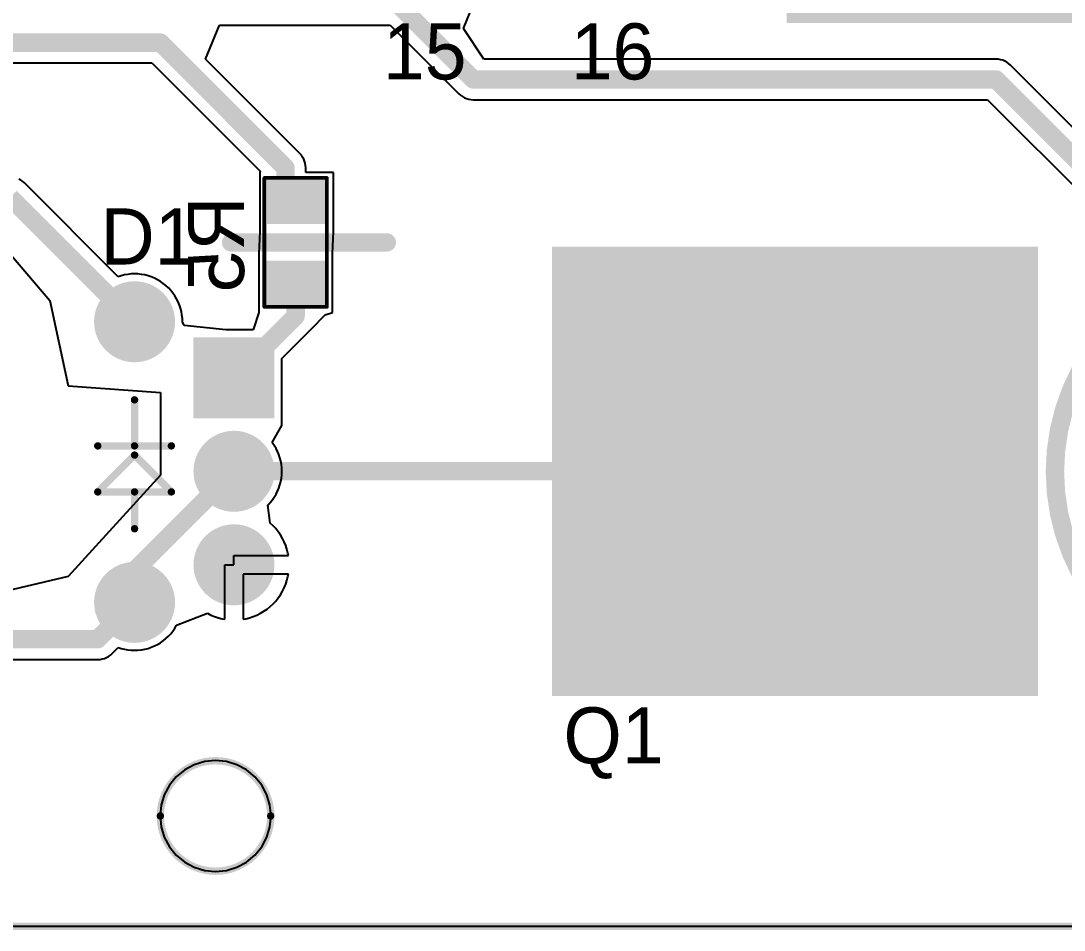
# Model space of a CAD drawing. Header units: millimetres. Extents: x 40 to 140, y 50 to 127.
# Drawn here: x 74.71 to 103.05, y 49.9 to 74.59 of the extents above; entities that cross this region are included whole.
import ezdxf

# ---------------------------------------------------------------- set-up
doc = ezdxf.new("R2010")
doc.units = ezdxf.units.MM
for name, color, linetype in [('BottomLayer', 5, 'Continuous'), ('BottomOverlay', 54, 'Continuous'), ('BottomPaste', 16, 'Continuous'), ('BottomSolder', 6, 'Continuous'), ('MultiLayer', 9, 'Continuous'), ('TopLayer', 1, 'Continuous'), ('TopOverlay', 2, 'Continuous'), ('TopPaste', 8, 'Continuous'), ('TopSolder', 216, 'Continuous')]:
    doc.layers.add(name, color=color, linetype=linetype)

msp = doc.modelspace()

# ---------------------------------------------------------------- linework, layer by layer
at = {"layer": 'BottomLayer'}
for p, q in [((86.732, 74.382), (87.017, 75.069)), ((79.729, 73.55), (80.111, 74.474)), ((80.111, 74.474), (84.747, 74.474)), ((84.747, 74.474), (86.61, 72.61)), ((87.288, 73.551), (86.732, 74.382)), ((71.8, 73.449), (78.272, 73.449)), ((78.272, 73.449), (81.213, 70.507)), ((82.29, 70.99), (79.729, 73.55)), ((101.2, 73.551), (87.288, 73.551)), ((101.262, 73.547), (101.2, 73.551)), ((101.323, 73.537), (101.262, 73.547)), ((101.382, 73.52), (101.323, 73.537)), ((101.439, 73.496), (101.382, 73.52)), ((101.493, 73.466), (101.439, 73.496)), ((101.543, 73.431), (101.493, 73.466)), ((101.59, 73.39), (101.543, 73.431)), ((108.329, 66.65), (101.59, 73.39)), ((86.61, 72.61), (86.657, 72.569)), ((86.657, 72.569), (86.657, 72.569)), ((86.657, 72.569), (86.657, 72.569)), ((86.657, 72.569), (86.657, 72.569)), ((86.657, 72.569), (86.657, 72.569)), ((86.657, 72.569), (86.657, 72.569)), ((86.657, 72.569), (86.657, 72.569)), ((86.657, 72.569), (86.657, 72.569)), ((86.657, 72.569), (86.657, 72.569)), ((86.657, 72.569), (86.657, 72.569)), ((86.657, 72.569), (86.657, 72.569)), ((86.657, 72.569), (86.657, 72.569)), ((86.657, 72.569), (86.707, 72.534)), ((86.707, 72.534), (86.761, 72.504)), ((86.761, 72.504), (86.761, 72.504)), ((86.761, 72.504), (86.761, 72.504)), ((86.761, 72.504), (86.761, 72.504)), ((86.761, 72.504), (86.761, 72.504)), ((86.761, 72.504), (86.761, 72.504)), ((86.761, 72.504), (86.761, 72.504)), ((86.761, 72.504), (86.761, 72.504)), ((86.761, 72.504), (86.761, 72.504)), ((86.761, 72.504), (86.761, 72.504)), ((86.761, 72.504), (86.761, 72.504)), ((86.761, 72.504), (86.761, 72.504)), ((86.761, 72.504), (86.818, 72.48)), ((86.818, 72.48), (86.877, 72.463)), ((86.877, 72.463), (86.938, 72.453)), ((86.938, 72.453), (86.938, 72.453)), ((86.938, 72.453), (86.938, 72.453)), ((86.938, 72.453), (86.938, 72.453)), ((86.938, 72.453), (86.938, 72.453)), ((86.938, 72.453), (86.938, 72.453)), ((86.938, 72.453), (87, 72.449)), ((87, 72.449), (100.972, 72.449)), ((100.972, 72.449), (107.391, 66.03)), ((82.331, 70.943), (82.29, 70.99)), ((82.366, 70.893), (82.331, 70.943)), ((82.396, 70.839), (82.366, 70.893)), ((82.42, 70.782), (82.396, 70.839)), ((82.437, 70.723), (82.42, 70.782)), ((82.447, 70.662), (82.437, 70.723)), ((82.451, 70.6), (82.447, 70.662)), ((82.451, 70.475), (82.451, 70.6)), ((74.713, 70.266), (74.659, 70.296)), ((81.213, 70.507), (81.2, 70.475)), ((81.2, 70.475), (81.2, 70.475)), ((81.2, 70.475), (81.2, 70.475)), ((81.2, 70.475), (81.2, 68.982)), ((83.2, 70.475), (82.451, 70.475)), ((83.2, 68.982), (83.2, 70.475)), ((74.763, 70.231), (74.713, 70.266)), ((74.81, 70.19), (74.763, 70.231)), ((77.357, 67.643), (74.81, 70.19)), ((81.2, 68.875), (81.175, 68.275)), ((81.2, 68.982), (81.2, 68.982)), ((81.2, 68.982), (81.2, 68.982)), ((81.2, 68.982), (81.2, 68.875)), ((81.2, 68.875), (81.2, 68.875)), ((83.175, 68.275), (83.2, 68.875)), ((83.2, 68.875), (83.2, 68.982)), ((83.2, 68.982), (83.2, 68.982)), ((83.2, 68.982), (83.2, 68.982)), ((74, 68.75), (75.5, 67)), ((81.175, 68.275), (81.175, 68.168)), ((81.175, 68.168), (81.175, 68.168)), ((81.175, 68.168), (81.175, 68.168)), ((81.175, 68.168), (81.175, 66.675)), ((83.175, 68.168), (83.175, 68.275)), ((83.175, 68.275), (83.175, 68.275)), ((83.175, 66.966), (83.175, 68.168)), ((83.175, 68.168), (83.175, 68.168)), ((83.175, 68.168), (83.175, 68.168)), ((77.434, 67.668), (77.357, 67.643)), ((77.523, 67.691), (77.434, 67.668)), ((77.615, 67.708), (77.523, 67.691)), ((77.707, 67.718), (77.615, 67.708)), ((77.8, 67.721), (77.707, 67.718)), ((77.893, 67.718), (77.8, 67.721)), ((77.985, 67.708), (77.893, 67.718)), ((78.077, 67.691), (77.985, 67.708)), ((78.166, 67.668), (78.077, 67.691)), ((78.255, 67.639), (78.166, 67.668)), ((78.34, 67.603), (78.255, 67.639)), ((78.423, 67.562), (78.34, 67.603)), ((78.503, 67.514), (78.423, 67.562)), ((78.58, 67.461), (78.503, 67.514)), ((78.652, 67.403), (78.58, 67.461)), ((78.72, 67.34), (78.652, 67.403)), ((78.783, 67.272), (78.72, 67.34)), ((78.841, 67.2), (78.783, 67.272)), ((78.894, 67.123), (78.841, 67.2)), ((75.5, 67), (76, 64.681)), ((78.942, 67.043), (78.894, 67.123)), ((78.983, 66.96), (78.942, 67.043)), ((79.019, 66.875), (78.983, 66.96)), ((83.175, 66.675), (83.175, 66.966)), ((83.175, 66.966), (83.175, 66.966)), ((79.048, 66.786), (79.019, 66.875)), ((79.071, 66.697), (79.048, 66.786)), ((79.088, 66.605), (79.071, 66.697)), ((79.098, 66.513), (79.088, 66.605)), ((81.175, 66.675), (81.021, 66.2)), ((81.175, 66.675), (81.175, 66.675)), ((81.175, 66.675), (81.175, 66.675)), ((81.175, 66.675), (81.175, 66.675)), ((81.175, 66.675), (81.175, 66.675)), ((81.175, 66.675), (81.175, 66.675)), ((82.606, 66.232), (82.979, 66.605)), ((82.979, 66.605), (83.175, 66.675)), ((79.101, 66.42), (79.098, 66.513)), ((79.145, 66.322), (79.101, 66.42)), ((80.281, 66.2), (79.145, 66.322)), ((81.021, 66.2), (80.281, 66.2)), ((81.8, 65.421), (82.565, 66.185)), ((82.565, 66.185), (82.606, 66.232)), ((82.606, 66.232), (82.606, 66.232)), ((81.8, 63.6), (81.8, 65.421)), ((76, 64.681), (78.5, 64.5)), ((78.5, 64.5), (78.5, 62.25)), ((81.541, 63.14), (81.8, 63.6)), ((81.8, 63.6), (81.8, 63.6)), ((81.594, 63.063), (81.541, 63.14)), ((81.541, 63.14), (81.541, 63.14)), ((81.541, 63.14), (81.541, 63.14)), ((81.642, 62.983), (81.594, 63.063)), ((81.683, 62.9), (81.642, 62.983)), ((81.719, 62.815), (81.683, 62.9)), ((81.748, 62.726), (81.719, 62.815)), ((81.771, 62.637), (81.748, 62.726)), ((81.788, 62.545), (81.771, 62.637)), ((81.798, 62.453), (81.788, 62.545)), ((81.801, 62.36), (81.798, 62.453)), ((81.798, 62.267), (81.801, 62.36)), ((78.5, 62.25), (76, 59.5)), ((81.748, 61.994), (81.771, 62.083)), ((81.771, 62.083), (81.788, 62.175)), ((81.788, 62.175), (81.798, 62.267)), ((81.642, 61.737), (81.683, 61.82)), ((81.683, 61.82), (81.719, 61.905)), ((81.719, 61.905), (81.748, 61.994)), ((81.42, 61.44), (81.483, 61.508)), ((81.483, 61.508), (81.541, 61.58)), ((81.541, 61.58), (81.594, 61.657)), ((81.594, 61.657), (81.642, 61.737)), ((81.483, 60.954), (81.42, 61.44)), ((81.42, 61.44), (81.42, 61.44)), ((81.561, 60.881), (81.483, 60.954)), ((81.634, 60.803), (81.561, 60.881)), ((81.702, 60.719), (81.634, 60.803)), ((81.763, 60.631), (81.702, 60.719)), ((81.817, 60.539), (81.763, 60.631)), ((81.865, 60.444), (81.817, 60.539)), ((81.906, 60.345), (81.865, 60.444)), ((81.94, 60.243), (81.906, 60.345)), ((81.967, 60.139), (81.94, 60.243)), ((81.979, 60.07), (81.967, 60.139)), ((80.25, 58.341), (80.25, 59.82)), ((80.25, 59.82), (80.5, 59.82)), ((80.5, 59.82), (80.5, 60.07)), ((80.5, 60.07), (81.979, 60.07)), ((81.979, 59.57), (80.75, 59.57)), ((80.75, 59.57), (80.75, 58.341)), ((81.967, 59.501), (81.979, 59.57)), ((76, 59.5), (71.75, 58.5)), ((81.865, 59.196), (81.906, 59.295)), ((81.906, 59.295), (81.94, 59.397)), ((81.94, 59.397), (81.967, 59.501)), ((81.702, 58.921), (81.763, 59.009)), ((81.763, 59.009), (81.817, 59.101)), ((81.817, 59.101), (81.865, 59.196)), ((81.399, 58.618), (81.483, 58.686)), ((81.483, 58.686), (81.561, 58.759)), ((81.561, 58.759), (81.634, 58.837)), ((81.634, 58.837), (81.702, 58.921)), ((78.942, 58.177), (79.781, 58.503)), ((79.781, 58.503), (79.781, 58.503)), ((79.781, 58.503), (79.781, 58.503)), ((79.781, 58.503), (79.876, 58.455)), ((79.876, 58.455), (79.975, 58.414)), ((79.975, 58.414), (80.077, 58.38)), ((80.077, 58.38), (80.181, 58.353)), ((80.819, 58.353), (80.923, 58.38)), ((80.923, 58.38), (81.025, 58.414)), ((81.025, 58.414), (81.124, 58.455)), ((81.124, 58.455), (81.219, 58.503)), ((81.219, 58.503), (81.311, 58.557)), ((81.311, 58.557), (81.399, 58.618)), ((78.841, 58.02), (78.894, 58.097)), ((78.894, 58.097), (78.942, 58.177)), ((80.181, 58.353), (80.25, 58.341)), ((80.75, 58.341), (80.819, 58.353)), ((78.58, 57.759), (78.652, 57.817)), ((78.652, 57.817), (78.72, 57.88)), ((78.72, 57.88), (78.783, 57.948)), ((78.783, 57.948), (78.841, 58.02)), ((77.19, 57.41), (77.357, 57.577)), ((77.357, 57.577), (77.434, 57.552)), ((77.434, 57.552), (77.523, 57.529)), ((77.523, 57.529), (77.615, 57.512)), ((77.985, 57.512), (78.077, 57.529)), ((78.077, 57.529), (78.166, 57.552)), ((78.166, 57.552), (78.255, 57.581)), ((78.255, 57.581), (78.34, 57.617)), ((78.34, 57.617), (78.423, 57.658)), ((78.423, 57.658), (78.503, 57.706)), ((78.503, 57.706), (78.58, 57.759)), ((70.114, 57.249), (76.8, 57.249)), ((76.8, 57.249), (76.862, 57.253)), ((76.862, 57.253), (76.923, 57.263)), ((76.923, 57.263), (76.982, 57.28)), ((76.982, 57.28), (77.039, 57.304)), ((77.039, 57.304), (77.093, 57.334)), ((77.093, 57.334), (77.143, 57.369)), ((77.143, 57.369), (77.19, 57.41)), ((77.19, 57.41), (77.19, 57.41)), ((77.19, 57.41), (77.19, 57.41)), ((77.615, 57.512), (77.707, 57.502)), ((77.707, 57.502), (77.8, 57.499)), ((77.8, 57.499), (77.893, 57.502)), ((77.893, 57.502), (77.985, 57.512)), ((79.706, 54.478), (79.423, 54.393)), ((80, 54.507), (79.706, 54.478)), ((80.294, 54.478), (80, 54.507)), ((80.577, 54.393), (80.294, 54.478)), ((79.163, 54.253), (78.934, 54.066)), ((79.423, 54.393), (79.163, 54.253)), ((80.837, 54.253), (80.577, 54.393)), ((81.066, 54.066), (80.837, 54.253)), ((78.934, 54.066), (78.747, 53.837)), ((81.253, 53.837), (81.066, 54.066)), ((78.607, 53.577), (78.522, 53.294)), ((78.747, 53.837), (78.607, 53.577)), ((81.393, 53.577), (81.253, 53.837)), ((81.478, 53.294), (81.393, 53.577)), ((78.522, 53.294), (78.493, 53)), ((81.507, 53), (81.478, 53.294)), ((78.493, 53), (78.522, 52.706)), ((81.478, 52.706), (81.507, 53)), ((78.522, 52.706), (78.607, 52.423)), ((81.393, 52.423), (81.478, 52.706)), ((78.607, 52.423), (78.747, 52.163)), ((78.747, 52.163), (78.934, 51.934)), ((81.066, 51.934), (81.253, 52.163)), ((81.253, 52.163), (81.393, 52.423)), ((78.934, 51.934), (79.163, 51.747)), ((80.837, 51.747), (81.066, 51.934)), ((79.163, 51.747), (79.423, 51.607)), ((79.423, 51.607), (79.706, 51.522)), ((80.294, 51.522), (80.577, 51.607)), ((80.577, 51.607), (80.837, 51.747)), ((79.706, 51.522), (80, 51.493)), ((80, 51.493), (80.294, 51.522)), ((140, 50), (40.707, 50))]:
    msp.add_line(p, q, dxfattribs=at)
at = {"layer": 'BottomLayer', "const_width": 0.5}
for points in [[(84.975, 75.025), (87, 73)], [(71.8, 74), (78.5, 74)], [(78.5, 74), (81.9, 70.6)], [(87, 73), (101.2, 73)], [(101.2, 73), (108.6, 65.6)], [(81.9, 69.5), (81.9, 70.6)], [(74.42, 69.8), (77.8, 66.42)], [(80.425, 68.575), (84.65, 68.575)], [(82.175, 66.575), (82.175, 67.475)], [(80.5, 64.9), (82.175, 66.575)], [(77.8, 59.66), (80.5, 62.36)], [(77.8, 58.8), (77.8, 59.66)], [(76.8, 57.8), (77.8, 58.8)], [(68.4, 57.8), (76.8, 57.8)]]:
    msp.add_lwpolyline(points, dxfattribs=at)
at = {"layer": 'BottomLayer'}
for points, const_width in [([(78.375, 74, 1), (78.625, 74, 1)], 0.25), ([(78.375, 74, 1), (78.625, 74, 1)], 0.25), ([(86.875, 73, 1), (87.125, 73, 1)], 0.25), ([(86.875, 73, 1), (87.125, 73, 1)], 0.25), ([(101.075, 73, 1), (101.325, 73, 1)], 0.25), ([(101.075, 73, 1), (101.325, 73, 1)], 0.25), ([(81.775, 70.6, 1), (82.025, 70.6, 1)], 0.25), ([(81.775, 70.6, 1), (82.025, 70.6, 1)], 0.25), ([(81.775, 69.5, 1), (82.025, 69.5, 1)], 0.25), ([(80.3, 68.575, 1), (80.55, 68.575, 1)], 0.25), ([(84.525, 68.575, 1), (84.775, 68.575, 1)], 0.25), ([(82.05, 67.475, 1), (82.3, 67.475, 1)], 0.25), ([(77.3, 66.42, 1), (78.3, 66.42, 1)], 1), ([(77.675, 66.42, 1), (77.925, 66.42, 1)], 0.25), ([(82.05, 66.575, 1), (82.3, 66.575, 1)], 0.25), ([(82.05, 66.575, 1), (82.3, 66.575, 1)], 0.25), ([(80.375, 64.9, 1), (80.625, 64.9, 1)], 0.25), ([(80, 62.36, 1), (81, 62.36, 1)], 1), ([(80.375, 62.36, 1), (80.625, 62.36, 1)], 0.25), ([(80, 59.82, 1), (81, 59.82, 1)], 1), ([(77.3, 58.8, 1), (78.3, 58.8, 1)], 1), ([(77.675, 59.66, 1), (77.925, 59.66, 1)], 0.25), ([(77.675, 59.66, 1), (77.925, 59.66, 1)], 0.25), ([(77.675, 58.8, 1), (77.925, 58.8, 1)], 0.25), ([(77.675, 58.8, 1), (77.925, 58.8, 1)], 0.25), ([(76.675, 57.8, 1), (76.925, 57.8, 1)], 0.25), ([(76.675, 57.8, 1), (76.925, 57.8, 1)], 0.25)]:
    msp.add_lwpolyline(points, format="xyb", close=True, dxfattribs=dict(at, const_width=const_width))
for points in [[(81.5, 70.175), (81.5, 69.175), (82.9, 70.175), (82.9, 69.175)], [(81.475, 67.975), (81.475, 66.975), (82.875, 67.975), (82.875, 66.975)], [(81.5, 65.9), (79.5, 65.9), (81.5, 63.9), (79.5, 63.9)]]:
    msp.add_solid(points, dxfattribs=at)
at = {"layer": 'BottomOverlay', "const_width": 0.1}
for points in [[(81.325, 66.825), (81.325, 70.325)], [(81.325, 70.325), (82.263, 70.325)], [(82.263, 70.325), (83.025, 70.325)], [(83.025, 66.825), (83.025, 70.325)], [(81.325, 66.825), (83.025, 66.825)]]:
    msp.add_lwpolyline(points, dxfattribs=at)
at = {"layer": 'BottomOverlay', "const_width": 0.05}
for points in [[(81.3, 70.325, 1), (81.35, 70.325, 1)], [(81.3, 70.325, 1), (81.35, 70.325, 1)], [(82.238, 70.325, 1), (82.288, 70.325, 1)], [(82.238, 70.325, 1), (82.288, 70.325, 1)], [(83, 70.325, 1), (83.05, 70.325, 1)], [(83, 70.325, 1), (83.05, 70.325, 1)], [(81.3, 66.825, 1), (81.35, 66.825, 1)], [(81.3, 66.825, 1), (81.35, 66.825, 1)], [(83, 66.825, 1), (83.05, 66.825, 1)], [(83, 66.825, 1), (83.05, 66.825, 1)]]:
    msp.add_lwpolyline(points, format="xyb", close=True, dxfattribs=at)
at = {"layer": 'BottomPaste'}
for points in [[(81.5, 70.175), (81.5, 69.175), (82.9, 70.175), (82.9, 69.175)], [(81.475, 67.975), (81.475, 66.975), (82.875, 67.975), (82.875, 66.975)]]:
    msp.add_solid(points, dxfattribs=at)
at = {"layer": 'BottomSolder', "const_width": 1.1}
for points in [[(77.25, 66.42, 1), (78.35, 66.42, 1)], [(79.95, 62.36, 1), (81.05, 62.36, 1)], [(79.95, 59.82, 1), (81.05, 59.82, 1)], [(77.25, 58.8, 1), (78.35, 58.8, 1)]]:
    msp.add_lwpolyline(points, format="xyb", close=True, dxfattribs=at)
at = {"layer": 'BottomSolder'}
for points in [[(81.4, 70.275), (81.4, 69.075), (83, 70.275), (83, 69.075)], [(81.375, 68.075), (81.375, 66.875), (82.975, 68.075), (82.975, 66.875)], [(81.6, 66), (79.4, 66), (81.6, 63.8), (79.4, 63.8)]]:
    msp.add_solid(points, dxfattribs=at)
at = {"layer": 'MultiLayer'}
for p, q in [((79.706, 54.478), (79.423, 54.393)), ((80, 54.507), (79.706, 54.478)), ((80.294, 54.478), (80, 54.507)), ((80, 54.507), (80, 54.507)), ((80.577, 54.393), (80.294, 54.478)), ((79.163, 54.253), (78.934, 54.066)), ((79.423, 54.393), (79.163, 54.253)), ((80.837, 54.253), (80.577, 54.393)), ((81.066, 54.066), (80.837, 54.253)), ((78.934, 54.066), (78.747, 53.837)), ((81.253, 53.837), (81.066, 54.066)), ((78.607, 53.577), (78.522, 53.294)), ((78.747, 53.837), (78.607, 53.577)), ((81.393, 53.577), (81.253, 53.837)), ((81.478, 53.294), (81.393, 53.577)), ((78.522, 53.294), (78.493, 53)), ((81.507, 53), (81.478, 53.294)), ((78.493, 53), (78.493, 53)), ((78.493, 53), (78.522, 52.706)), ((81.478, 52.706), (81.507, 53)), ((81.507, 53), (81.507, 53)), ((78.522, 52.706), (78.607, 52.423)), ((81.393, 52.423), (81.478, 52.706)), ((78.607, 52.423), (78.747, 52.163)), ((78.747, 52.163), (78.934, 51.934)), ((81.066, 51.934), (81.253, 52.163)), ((81.253, 52.163), (81.393, 52.423)), ((78.934, 51.934), (79.163, 51.747)), ((80.837, 51.747), (81.066, 51.934)), ((79.163, 51.747), (79.423, 51.607)), ((79.423, 51.607), (79.706, 51.522)), ((80.294, 51.522), (80.577, 51.607)), ((80.577, 51.607), (80.837, 51.747)), ((79.706, 51.522), (80, 51.493)), ((80, 51.493), (80.294, 51.522)), ((80, 51.493), (80, 51.493))]:
    msp.add_line(p, q, dxfattribs=at)
at = {"layer": 'TopLayer'}
for points, const_width in [([(77.3, 66.42, 1), (78.3, 66.42, 1)], 1), ([(80, 62.36, 1), (81, 62.36, 1)], 1), ([(80.375, 62.36, 1), (80.625, 62.36, 1)], 0.25), ([(95.615, 62.36, 1), (95.865, 62.36, 1)], 0.25), ([(80, 59.82, 1), (81, 59.82, 1)], 1), ([(77.3, 58.8, 1), (78.3, 58.8, 1)], 1)]:
    msp.add_lwpolyline(points, format="xyb", close=True, dxfattribs=dict(at, const_width=const_width))
at = {"layer": 'TopLayer', "const_width": 0.5}
msp.add_lwpolyline([(80.5, 62.36), (95.74, 62.36)], dxfattribs=at)
at = {"layer": 'TopLayer'}
for points in [[(102.24, 68.36), (89.24, 68.36), (102.24, 56.36), (89.24, 56.36)], [(81.5, 65.9), (79.5, 65.9), (81.5, 63.9), (79.5, 63.9)]]:
    msp.add_solid(points, dxfattribs=at)
at = {"layer": 'TopOverlay'}
for points, const_width in [([(114.4, 62.35, 1), (102.8, 62.35, 1)], 0.5), ([(77.75, 64.3, 1), (77.85, 64.3, 1)], 0.1), ([(76.75, 63.05, 1), (76.85, 63.05, 1)], 0.1), ([(77.75, 63.05, 1), (77.85, 63.05, 1)], 0.1), ([(78.75, 63.05, 1), (78.85, 63.05, 1)], 0.1), ([(77.75, 62.8, 1), (77.85, 62.8, 1)], 0.1), ([(77.75, 62.8, 1), (77.85, 62.8, 1)], 0.1), ([(102.675, 62.35, 1), (102.925, 62.35, 1)], 0.25), ([(76.75, 61.8, 1), (76.85, 61.8, 1)], 0.1), ([(76.75, 61.8, 1), (76.85, 61.8, 1)], 0.1), ([(77.75, 61.8, 1), (77.85, 61.8, 1)], 0.1), ([(78.75, 61.8, 1), (78.85, 61.8, 1)], 0.1), ([(78.75, 61.8, 1), (78.85, 61.8, 1)], 0.1), ([(77.75, 60.8, 1), (77.85, 60.8, 1)], 0.1), ([(81.5, 53, 1), (78.5, 53, 1)], 0.2), ([(78.45, 53, 1), (78.55, 53, 1)], 0.1), ([(81.45, 53, 1), (81.55, 53, 1)], 0.1)]:
    msp.add_lwpolyline(points, format="xyb", close=True, dxfattribs=dict(at, const_width=const_width))
at = {"layer": 'TopOverlay', "const_width": 0.2}
for points in [[(77.8, 63.05), (77.8, 64.3)], [(76.8, 63.05), (78.8, 63.05)], [(76.8, 61.8), (77.8, 62.8)], [(77.8, 62.8), (78.8, 61.8)], [(76.8, 61.8), (78.8, 61.8)], [(77.8, 60.8), (77.8, 61.8)], [(40, 50), (140, 50)]]:
    msp.add_lwpolyline(points, dxfattribs=at)
at = {"layer": 'TopPaste'}
msp.add_solid([(102.24, 68.36), (89.24, 68.36), (102.24, 56.36), (89.24, 56.36)], dxfattribs=at)
at = {"layer": 'TopSolder', "const_width": 1.1}
for points in [[(77.25, 66.42, 1), (78.35, 66.42, 1)], [(79.95, 62.36, 1), (81.05, 62.36, 1)], [(79.95, 59.82, 1), (81.05, 59.82, 1)], [(77.25, 58.8, 1), (78.35, 58.8, 1)]]:
    msp.add_lwpolyline(points, format="xyb", close=True, dxfattribs=at)
at = {"layer": 'TopSolder'}
for points in [[(107.71, 74.535), (107.71, 87.735), (95.51, 74.535), (95.51, 87.735)], [(102.34, 68.46), (89.14, 68.46), (102.34, 56.26), (89.14, 56.26)], [(81.6, 66), (79.4, 66), (81.6, 63.8), (79.4, 63.8)]]:
    msp.add_solid(points, dxfattribs=at)

# ---------------------------------------------------------------- texts
at = {"layer": 'BottomOverlay', "text_generation_flag": 2}
msp.add_text('R5', height=1.524, rotation=90, dxfattribs=at).set_placement((80.775, 69.825))
at = {"layer": 'TopOverlay'}
for s, p in [('16', (89.65, 73)), ('15', (84.55, 73)), ('D1', (76.875, 67.975)), ('Q1', (89.45, 54.425))]:
    msp.add_text(s, height=1.524, rotation=360, dxfattribs=at).set_placement(p)

doc.saveas('drawing.dxf')
